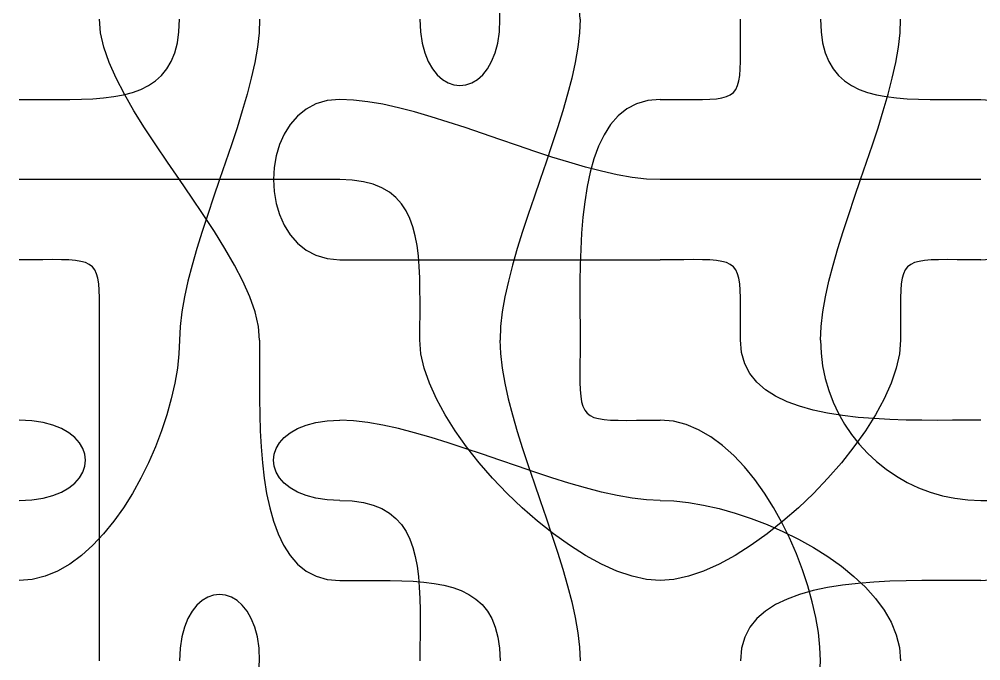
# Model space of a CAD drawing. Header units: metres. Extents: x -250 to 250, y -250 to 250.
# Drawn here: x -100 to 50, y 50 to 150 of the extents above; entities that cross this region are included whole.
import ezdxf

# ---------------------------------------------------------------- set-up
doc = ezdxf.new("R2010")
doc.units = ezdxf.units.M

msp = doc.modelspace()

# ---------------------------------------------------------------- linework, layer by layer
for p, q in [((-25, 150, -519.61523), (-25.090637, 151.95938, -519.61523)), ((-12.5, 150, -519.61523), (-12.67392, 151.95203, -519.61523)), ((-75.08325, 148.04813, -519.61523), (-74.99997, 150.00018, -519.61523)), ((12.507355, 148.04813, -519.61523), (12.5, 150.00018, -519.61523)), ((-87.31874, 147.87408, -519.61523), (-87.5, 150.00003, -519.61523)), ((-62.5, 150, -519.61523), (-62.590622, 147.87405, -519.61523)), ((-37.5, 150, -519.61523), (-37.409363, 148.04062, -519.61523)), ((-25.090637, 148.04062, -519.61523), (-25, 150, -519.61523)), ((-12.5, 150, -519.61523), (-12.590637, 147.87405, -519.61523)), ((25, 150, -519.61523), (25.083282, 148.04797, -519.61523)), ((37.409515, 147.87408, -519.61523), (37.500153, 150.00003, -519.61523)), ((-86.79999, 145.63, -519.61523), (-87.31874, 147.87408, -519.61523)), ((-75.328735, 146.3089, -519.61523), (-75.08325, 148.04813, -519.61523)), ((-62.590622, 147.87405, -519.61523), (-62.84999, 145.63, -519.61523)), ((-37.409363, 148.04062, -519.61523), (-37.149994, 146.2875, -519.61523)), ((-25.350006, 146.2875, -519.61523), (-25.090637, 148.04062, -519.61523)), ((-12.590637, 147.87405, -519.61523), (-12.850006, 145.63, -519.61523)), ((12.521271, 146.3089, -519.61523), (12.507355, 148.04813, -519.61523)), ((25.083282, 148.04797, -519.61523), (25.328766, 146.30875, -519.61523)), ((37.150116, 145.63, -519.61523), (37.409515, 147.87408, -519.61523)), ((-85.98123, 143.28094, -519.61523), (-86.79999, 145.63, -519.61523)), ((-75.72984, 144.7703, -519.61523), (-75.328735, 146.3089, -519.61523)), ((-62.84999, 145.63, -519.61523), (-63.25937, 143.28094, -519.61523)), ((-37.149994, 146.2875, -519.61523), (-36.74063, 144.74063, -519.61523)), ((-25.759369, 144.74063, -519.61523), (-25.350006, 146.2875, -519.61523)), ((-12.850006, 145.63, -519.61523), (-13.259369, 143.28094, -519.61523)), ((12.529572, 144.7703, -519.61523), (12.521271, 146.3089, -519.61523)), ((25.328766, 146.30875, -519.61523), (25.729858, 144.77014, -519.61523)), ((36.740723, 143.28094, -519.61523), (37.150116, 145.63, -519.61523)), ((-76.28, 143.42014, -519.61523), (-75.72984, 144.7703, -519.61523)), ((-36.74063, 144.74063, -519.61523), (-36.200012, 143.4, -519.61523)), ((-26.299988, 143.4, -519.61523), (-25.759369, 144.74063, -519.61523)), ((12.52005, 143.42014, -519.61523), (12.529572, 144.7703, -519.61523)), ((25.729858, 144.77014, -519.61523), (26.28003, 143.41998, -519.61523)), ((-84.89998, 140.84, -519.61523), (-85.98123, 143.28094, -519.61523)), ((-76.97266, 142.24622, -519.61523), (-76.28, 143.42014, -519.61523)), ((-63.25937, 143.28094, -519.61523), (-63.799988, 140.84, -519.61523)), ((-36.200012, 143.4, -519.61523), (-35.546875, 142.26562, -519.61523)), ((-26.953125, 142.26562, -519.61523), (-26.299988, 143.4, -519.61523)), ((-13.259369, 143.28094, -519.61523), (-13.799988, 140.84, -519.61523)), ((12.48053, 142.24622, -519.61523), (12.52005, 143.42014, -519.61523)), ((26.28003, 143.41998, -519.61523), (26.972687, 142.2461, -519.61523)), ((36.200073, 140.84, -519.61523), (36.740723, 143.28094, -519.61523)), ((-78.75923, 140.37839, -519.61523), (-77.801254, 141.23636, -519.61523)), ((-77.801254, 141.23636, -519.61523), (-76.97266, 142.24622, -519.61523)), ((-35.546875, 142.26562, -519.61523), (-34.799988, 141.3375, -519.61523)), ((-34.799988, 141.3375, -519.61523), (-33.97812, 140.61563, -519.61523)), ((-28.521881, 140.61563, -519.61523), (-27.700012, 141.3375, -519.61523)), ((-27.700012, 141.3375, -519.61523), (-26.953125, 142.26562, -519.61523)), ((12.262726, 140.37839, -519.61523), (12.398804, 141.23636, -519.61523)), ((12.398804, 141.23636, -519.61523), (12.48053, 142.24622, -519.61523)), ((26.972687, 142.2461, -519.61523), (27.80127, 141.23627, -519.61523)), ((27.80127, 141.23627, -519.61523), (28.759247, 140.3783, -519.61523)), ((-83.593735, 138.32031, -519.61523), (-84.89998, 140.84, -519.61523)), ((-81.03705, 139.0693, -519.61523), (-79.84001, 139.6601, -519.61523)), ((-79.84001, 139.6601, -519.61523), (-78.75923, 140.37839, -519.61523)), ((-63.799988, 140.84, -519.61523), (-64.45311, 138.32031, -519.61523)), ((-33.97812, 140.61563, -519.61523), (-33.100006, 140.1, -519.61523)), ((-33.100006, 140.1, -519.61523), (-32.184387, 139.79062, -519.61523)), ((-32.184387, 139.79062, -519.61523), (-31.25, 139.6875, -519.61523)), ((-31.25, 139.6875, -519.61523), (-30.315613, 139.79062, -519.61523)), ((-30.315613, 139.79062, -519.61523), (-29.399994, 140.1, -519.61523)), ((-29.399994, 140.1, -519.61523), (-28.521881, 140.61563, -519.61523)), ((-13.799988, 140.84, -519.61523), (-14.453125, 138.32031, -519.61523)), ((11.778656, 139.0693, -519.61523), (12.060059, 139.6601, -519.61523)), ((12.060059, 139.6601, -519.61523), (12.262726, 140.37839, -519.61523)), ((28.759247, 140.3783, -519.61523), (29.840027, 139.66, -519.61523)), ((29.840027, 139.66, -519.61523), (31.037048, 139.06921, -519.61523)), ((35.546936, 138.32031, -519.61523), (36.200073, 140.84, -519.61523)), ((-85.260025, 137.94006, -519.61523), (-83.75362, 138.22147, -519.61523)), ((-83.75362, 138.22147, -519.61523), (-82.343765, 138.59381, -519.61523)), ((-82.09999, 135.73499, -519.61523), (-83.593735, 138.32031, -519.61523)), ((-82.343765, 138.59381, -519.61523), (-81.03705, 139.0693, -519.61523)), ((-64.45311, 138.32031, -519.61523), (-65.19998, 135.73502, -519.61523)), ((-14.453125, 138.32031, -519.61523), (-15.200012, 135.73502, -519.61523)), ((10.340057, 137.94006, -519.61523), (10.930847, 138.22147, -519.61523)), ((10.930847, 138.22147, -519.61523), (11.406311, 138.59381, -519.61523)), ((11.406311, 138.59381, -519.61523), (11.778656, 139.0693, -519.61523)), ((31.037048, 139.06921, -519.61523), (32.34378, 138.59375, -519.61523)), ((32.34378, 138.59375, -519.61523), (33.75363, 138.2214, -519.61523)), ((33.75363, 138.2214, -519.61523), (35.26004, 137.94, -519.61523)), ((34.80005, 135.73499, -519.61523), (35.546936, 138.32031, -519.61523)), ((-100, 137.5, -519.61523), (-97.95735, 137.49265, -519.61523)), ((-97.95735, 137.49265, -519.61523), (-95.958755, 137.47873, -519.61523)), ((-95.958755, 137.47873, -519.61523), (-94.01079, 137.47046, -519.61523)), ((-94.01079, 137.47046, -519.61523), (-92.12001, 137.48001, -519.61523)), ((-92.12001, 137.48001, -519.61523), (-90.292984, 137.51956, -519.61523)), ((-90.292984, 137.51956, -519.61523), (-88.53627, 137.60129, -519.61523)), ((-88.53627, 137.60129, -519.61523), (-86.85643, 137.7374, -519.61523)), ((-86.85643, 137.7374, -519.61523), (-85.260025, 137.94006, -519.61523)), ((-53.712494, 136.80002, -519.61523), (-55.25937, 135.98126, -519.61523)), ((-51.959366, 137.31876, -519.61523), (-53.712494, 136.80002, -519.61523)), ((-50, 137.5, -519.61523), (-51.959366, 137.31876, -519.61523)), ((-47.87407, 137.40964, -519.61523), (-50.000015, 137.50027, -519.61523)), ((-45.630005, 137.15024, -519.61523), (-47.87407, 137.40964, -519.61523)), ((-43.280945, 136.74084, -519.61523), (-45.630005, 137.15024, -519.61523)), ((-40.839996, 136.2002, -519.61523), (-43.280945, 136.74084, -519.61523)), ((-3.691254, 136.82126, -519.61523), (-5.229858, 136.0108, -519.61523)), ((-1.952026, 137.32611, -519.61523), (-3.691254, 136.82126, -519.61523)), ((0, 137.5, -519.61523), (-1.952026, 137.32611, -519.61523)), ((0, 137.5, -519.61523), (1.952026, 137.49265, -519.61523)), ((1.952026, 137.49265, -519.61523), (3.691254, 137.47873, -519.61523)), ((3.691254, 137.47873, -519.61523), (5.229858, 137.47046, -519.61523)), ((5.229858, 137.47046, -519.61523), (6.580017, 137.48001, -519.61523)), ((6.580017, 137.48001, -519.61523), (7.753937, 137.51956, -519.61523)), ((7.753937, 137.51956, -519.61523), (8.763794, 137.60129, -519.61523)), ((8.763794, 137.60129, -519.61523), (9.621765, 137.7374, -519.61523)), ((9.621765, 137.7374, -519.61523), (10.340057, 137.94006, -519.61523)), ((35.26004, 137.94, -519.61523), (36.856445, 137.73734, -519.61523)), ((36.856445, 137.73734, -519.61523), (38.536285, 137.60126, -519.61523)), ((38.536285, 137.60126, -519.61523), (40.293, 137.51953, -519.61523)), ((40.293, 137.51953, -519.61523), (42.120026, 137.48001, -519.61523)), ((42.120026, 137.48001, -519.61523), (44.010803, 137.47049, -519.61523)), ((44.010803, 137.47049, -519.61523), (45.95877, 137.47876, -519.61523)), ((45.95877, 137.47876, -519.61523), (47.957367, 137.49268, -519.61523)), ((47.957367, 137.49268, -519.61523), (50.00003, 137.50003, -519.61523)), ((50, 137.5, -519.61523), (52.125946, 137.31876, -519.61523)), ((-80.45624, 133.09717, -519.61523), (-82.09999, 135.73499, -519.61523)), ((-65.19998, 135.73502, -519.61523), (-66.02185, 133.0972, -519.61523)), ((-55.25937, 135.98126, -519.61523), (-56.59999, 134.90002, -519.61523)), ((-38.320312, 135.54706, -519.61523), (-40.839996, 136.2002, -519.61523)), ((-35.734985, 134.80017, -519.61523), (-38.320312, 135.54706, -519.61523)), ((-15.200012, 135.73502, -519.61523), (-16.021881, 133.0972, -519.61523)), ((-5.229858, 136.0108, -519.61523), (-6.580017, 134.92004, -519.61523)), ((33.97818, 133.09717, -519.61523), (34.80005, 135.73499, -519.61523)), ((-57.73436, 133.59378, -519.61523), (-58.662476, 132.10004, -519.61523)), ((-56.59999, 134.90002, -519.61523), (-57.73436, 133.59378, -519.61523)), ((-33.097168, 133.97827, -519.61523), (-35.734985, 134.80017, -519.61523)), ((-30.419983, 133.10013, -519.61523), (-33.097168, 133.97827, -519.61523)), ((-7.753937, 133.57428, -519.61523), (-8.763794, 131.99881, -519.61523)), ((-6.580017, 134.92004, -519.61523), (-7.753937, 133.57428, -519.61523)), ((-78.69998, 130.41998, -519.61523), (-80.45624, 133.09717, -519.61523)), ((-66.02185, 133.0972, -519.61523), (-66.89998, 130.42001, -519.61523)), ((-58.662476, 132.10004, -519.61523), (-59.384354, 130.4563, -519.61523)), ((-27.716553, 132.18448, -519.61523), (-30.419983, 133.10013, -519.61523)), ((-25, 131.25009, -519.61523), (-27.716553, 132.18448, -519.61523)), ((-16.021881, 133.0972, -519.61523), (-16.899994, 130.42001, -519.61523)), ((33.100037, 130.41998, -519.61523), (33.97818, 133.09717, -519.61523)), ((-22.283447, 130.3157, -519.61523), (-25, 131.25009, -519.61523)), ((-8.763794, 131.99881, -519.61523), (-9.621765, 130.21896, -519.61523)), ((-76.86873, 127.71655, -519.61523), (-78.69998, 130.41998, -519.61523)), ((-66.89998, 130.42001, -519.61523), (-67.8156, 127.71658, -519.61523)), ((-59.384354, 130.4563, -519.61523), (-59.89998, 128.70004, -519.61523)), ((-19.580017, 129.40005, -519.61523), (-22.283447, 130.3157, -519.61523)), ((-16.902832, 128.52191, -519.61523), (-19.580017, 129.40005, -519.61523)), ((-16.899994, 130.42001, -519.61523), (-17.815613, 127.71658, -519.61523)), ((-9.621765, 130.21896, -519.61523), (-10.340057, 128.26007, -519.61523)), ((32.184418, 127.71655, -519.61523), (33.100037, 130.41998, -519.61523)), ((-74.999985, 125, -519.61523), (-76.86873, 127.71655, -519.61523)), ((-67.8156, 127.71658, -519.61523), (-68.74997, 125.00003, -519.61523)), ((-59.89998, 128.70004, -519.61523), (-60.20935, 126.868805, -519.61523)), ((-17.815613, 127.71658, -519.61523), (-18.74997, 125.00003, -519.61523)), ((-14.265015, 127.70004, -519.61523), (-16.902832, 128.52191, -519.61523)), ((-11.679688, 126.953156, -519.61523), (-14.265015, 127.70004, -519.61523)), ((-10.340057, 128.26007, -519.61523), (-10.930847, 126.14743, -519.61523)), ((31.25003, 125, -519.61523), (32.184418, 127.71655, -519.61523)), ((-60.20935, 126.868805, -519.61523), (-60.31247, 125.00006, -519.61523)), ((-9.160004, 126.30002, -519.61523), (-11.679688, 126.953156, -519.61523)), ((-10.930847, 126.14743, -519.61523), (-11.406311, 123.90634, -519.61523)), ((-6.719055, 125.7594, -519.61523), (-9.160004, 126.30002, -519.61523)), ((-97.87401, 125.00003, -519.61523), (-99.99994, 125.00006, -519.61523)), ((-95.629944, 125, -519.61523), (-97.87401, 125.00003, -519.61523)), ((-93.28088, 125, -519.61523), (-95.629944, 125, -519.61523)), ((-90.83995, 125, -519.61523), (-93.28088, 125, -519.61523)), ((-88.32027, 125, -519.61523), (-90.83995, 125, -519.61523)), ((-85.734955, 125, -519.61523), (-88.32027, 125, -519.61523)), ((-83.09714, 125, -519.61523), (-85.734955, 125, -519.61523)), ((-80.41995, 125, -519.61523), (-83.09714, 125, -519.61523)), ((-77.71652, 125, -519.61523), (-80.41995, 125, -519.61523)), ((-74.99997, 125, -519.61523), (-77.71652, 125, -519.61523)), ((-73.13124, 122.28345, -519.61523), (-74.999985, 125, -519.61523)), ((-72.28342, 125, -519.61523), (-74.99997, 125, -519.61523)), ((-69.57999, 125, -519.61523), (-72.28342, 125, -519.61523)), ((-68.74997, 125.00003, -519.61523), (-69.68434, 122.28348, -519.61523)), ((-66.9028, 125, -519.61523), (-69.57999, 125, -519.61523)), ((-64.264984, 125, -519.61523), (-66.9028, 125, -519.61523)), ((-61.679672, 125, -519.61523), (-64.264984, 125, -519.61523)), ((-59.15999, 125, -519.61523), (-61.679672, 125, -519.61523)), ((-60.31247, 125.00006, -519.61523), (-60.209335, 123.13132, -519.61523)), ((-56.719055, 125, -519.61523), (-59.15999, 125, -519.61523)), ((-54.369995, 125, -519.61523), (-56.719055, 125, -519.61523)), ((-52.12593, 125, -519.61523), (-54.369995, 125, -519.61523)), ((-50, 125, -519.61523), (-52.12593, 125, -519.61523)), ((-48.048004, 124.91681, -519.61523), (-50.00003, 125.00009, -519.61523)), ((-46.308792, 124.671326, -519.61523), (-48.048004, 124.91681, -519.61523)), ((-44.770203, 124.27023, -519.61523), (-46.308792, 124.671326, -519.61523)), ((-18.74997, 125.00003, -519.61523), (-19.684326, 122.28348, -519.61523)), ((-4.369995, 125.350006, -519.61523), (-6.719055, 125.7594, -519.61523)), ((-2.125946, 125.09064, -519.61523), (-4.369995, 125.350006, -519.61523)), ((0, 125, -519.61523), (-2.125946, 125.09064, -519.61523)), ((2.126129, 125.00003, -519.61523), (0.000214, 125.00006, -519.61523)), ((4.370178, 125, -519.61523), (2.126129, 125.00003, -519.61523)), ((6.719208, 125, -519.61523), (4.370178, 125, -519.61523)), ((9.160126, 125, -519.61523), (6.719208, 125, -519.61523)), ((11.67981, 125, -519.61523), (9.160126, 125, -519.61523)), ((14.265106, 125, -519.61523), (11.67981, 125, -519.61523)), ((16.902893, 125, -519.61523), (14.265106, 125, -519.61523)), ((19.580078, 125, -519.61523), (16.902893, 125, -519.61523)), ((22.283508, 125, -519.61523), (19.580078, 125, -519.61523)), ((25.000061, 125, -519.61523), (22.283508, 125, -519.61523)), ((27.716614, 125, -519.61523), (25.000061, 125, -519.61523)), ((30.420044, 125, -519.61523), (27.716614, 125, -519.61523)), ((30.315643, 122.28345, -519.61523), (31.25003, 125, -519.61523)), ((33.09723, 125, -519.61523), (30.420044, 125, -519.61523)), ((35.735046, 125, -519.61523), (33.09723, 125, -519.61523)), ((38.320343, 125, -519.61523), (35.735046, 125, -519.61523)), ((40.840027, 125, -519.61523), (38.320343, 125, -519.61523)), ((43.280945, 125, -519.61523), (40.840027, 125, -519.61523)), ((45.630005, 125, -519.61523), (43.280945, 125, -519.61523)), ((47.874054, 125, -519.61523), (45.630005, 125, -519.61523)), ((50, 125, -519.61523), (47.874054, 125, -519.61523)), ((-60.209335, 123.13132, -519.61523), (-59.899963, 121.30008, -519.61523)), ((-43.420044, 123.72006, -519.61523), (-44.770203, 124.27023, -519.61523)), ((-42.246124, 123.027405, -519.61523), (-43.420044, 123.72006, -519.61523)), ((-41.236267, 122.19879, -519.61523), (-42.246124, 123.027405, -519.61523)), ((-11.406311, 123.90634, -519.61523), (-11.778656, 121.56213, -519.61523)), ((-71.29999, 119.58002, -519.61523), (-73.13124, 122.28345, -519.61523)), ((-69.68434, 122.28348, -519.61523), (-70.59996, 119.58005, -519.61523)), ((-40.378296, 121.240814, -519.61523), (-41.236267, 122.19879, -519.61523)), ((-19.684326, 122.28348, -519.61523), (-20.599945, 119.58005, -519.61523)), ((-11.778656, 121.56213, -519.61523), (-12.060059, 119.14011, -519.61523)), ((29.400024, 119.58002, -519.61523), (30.315643, 122.28345, -519.61523)), ((-59.899963, 121.30008, -519.61523), (-59.38434, 119.54382, -519.61523)), ((-39.660004, 120.160034, -519.61523), (-40.378296, 121.240814, -519.61523)), ((-39.069214, 118.96298, -519.61523), (-39.660004, 120.160034, -519.61523)), ((-70.59996, 119.58005, -519.61523), (-71.47809, 116.90286, -519.61523)), ((-69.54375, 116.90283, -519.61523), (-71.29999, 119.58002, -519.61523)), ((-59.38434, 119.54382, -519.61523), (-58.66246, 117.900085, -519.61523)), ((-38.59375, 117.65625, -519.61523), (-39.069214, 118.96298, -519.61523)), ((-20.599945, 119.58005, -519.61523), (-21.478058, 116.90286, -519.61523)), ((-12.060059, 119.14011, -519.61523), (-12.262726, 116.66559, -519.61523)), ((28.521881, 116.90283, -519.61523), (29.400024, 119.58002, -519.61523)), ((-58.66246, 117.900085, -519.61523), (-57.73433, 116.40634, -519.61523)), ((-38.221405, 116.2464, -519.61523), (-38.59375, 117.65625, -519.61523)), ((-71.47809, 116.90286, -519.61523), (-72.29996, 114.265045, -519.61523)), ((-67.899994, 114.265015, -519.61523), (-69.54375, 116.90283, -519.61523)), ((-57.73433, 116.40634, -519.61523), (-56.599945, 115.1001, -519.61523)), ((-37.940002, 114.73999, -519.61523), (-38.221405, 116.2464, -519.61523)), ((-21.478058, 116.90286, -519.61523), (-22.299927, 114.265045, -519.61523)), ((-12.262726, 116.66559, -519.61523), (-12.398834, 114.16388, -519.61523)), ((27.700012, 114.265015, -519.61523), (28.521881, 116.90283, -519.61523)), ((-72.29996, 114.265045, -519.61523), (-73.04683, 111.67972, -519.61523)), ((-66.40625, 111.67969, -519.61523), (-67.899994, 114.265015, -519.61523)), ((-56.599945, 115.1001, -519.61523), (-55.259308, 114.01886, -519.61523)), ((-55.259308, 114.01886, -519.61523), (-53.712433, 113.2001, -519.61523)), ((-37.737335, 113.143585, -519.61523), (-37.940002, 114.73999, -519.61523)), ((-22.299927, 114.265045, -519.61523), (-23.046783, 111.67972, -519.61523)), ((-12.398834, 114.16388, -519.61523), (-12.48056, 111.66031, -519.61523)), ((26.953125, 111.67969, -519.61523), (27.700012, 114.265015, -519.61523)), ((-98.0479, 112.507416, -519.61523), (-99.99992, 112.50006, -519.61523)), ((-96.308685, 112.52133, -519.61523), (-98.0479, 112.507416, -519.61523)), ((-94.770096, 112.5296, -519.61523), (-96.308685, 112.52133, -519.61523)), ((-93.41995, 112.52008, -519.61523), (-94.770096, 112.5296, -519.61523)), ((-92.24605, 112.48056, -519.61523), (-93.41995, 112.52008, -519.61523)), ((-53.712433, 113.2001, -519.61523), (-51.959305, 112.681366, -519.61523)), ((-51.959305, 112.681366, -519.61523), (-49.999924, 112.50012, -519.61523)), ((-37.601227, 111.463745, -519.61523), (-37.737335, 113.143585, -519.61523)), ((1.952301, 112.507416, -519.61523), (0.000275, 112.50006, -519.61523)), ((3.691498, 112.52133, -519.61523), (1.952301, 112.507416, -519.61523)), ((5.230072, 112.5296, -519.61523), (3.691498, 112.52133, -519.61523)), ((6.5802, 112.52008, -519.61523), (5.230072, 112.5296, -519.61523)), ((7.754089, 112.48056, -519.61523), (6.5802, 112.52008, -519.61523)), ((43.420013, 112.52002, -519.61523), (42.246124, 112.4805, -519.61523)), ((44.770172, 112.52954, -519.61523), (43.420013, 112.52002, -519.61523)), ((46.308746, 112.52127, -519.61523), (44.770172, 112.52954, -519.61523)), ((48.047974, 112.507355, -519.61523), (46.308746, 112.52127, -519.61523)), ((50, 112.5, -519.61523), (48.047974, 112.507355, -519.61523)), ((50, 112.5, -519.61523), (52.13327, 112.67392, -519.61523)), ((-91.236206, 112.398834, -519.61523), (-92.24605, 112.48056, -519.61523)), ((-90.37825, 112.262726, -519.61523), (-91.236206, 112.398834, -519.61523)), ((-89.65997, 112.06006, -519.61523), (-90.37825, 112.262726, -519.61523)), ((-89.0692, 111.778656, -519.61523), (-89.65997, 112.06006, -519.61523)), ((-88.593735, 111.40631, -519.61523), (-89.0692, 111.778656, -519.61523)), ((-88.22139, 110.93085, -519.61523), (-88.593735, 111.40631, -519.61523)), ((-73.04683, 111.67972, -519.61523), (-73.69995, 109.160034, -519.61523)), ((-65.100006, 109.16, -519.61523), (-66.40625, 111.67969, -519.61523)), ((-50, 112.5, -519.61523), (-47.874054, 112.5, -519.61523)), ((-47.874054, 112.5, -519.61523), (-45.62999, 112.5, -519.61523)), ((-45.62999, 112.5, -519.61523), (-43.280914, 112.5, -519.61523)), ((-43.280914, 112.5, -519.61523), (-40.839966, 112.5, -519.61523)), ((-40.839966, 112.5, -519.61523), (-38.320282, 112.5, -519.61523)), ((-38.320282, 112.5, -519.61523), (-35.734955, 112.5, -519.61523)), ((-37.5195, 109.70703, -519.61523), (-37.601227, 111.463745, -519.61523)), ((-35.734955, 112.5, -519.61523), (-33.097137, 112.5, -519.61523)), ((-33.097137, 112.5, -519.61523), (-30.419952, 112.5, -519.61523)), ((-30.419952, 112.5, -519.61523), (-27.716522, 112.5, -519.61523)), ((-27.716522, 112.5, -519.61523), (-24.999939, 112.5, -519.61523)), ((-24.999939, 112.5, -519.61523), (-22.283356, 112.5, -519.61523)), ((-23.046783, 111.67972, -519.61523), (-23.69989, 109.160034, -519.61523)), ((-22.283356, 112.5, -519.61523), (-19.579926, 112.5, -519.61523)), ((-19.579926, 112.5, -519.61523), (-16.90274, 112.5, -519.61523)), ((-16.90274, 112.5, -519.61523), (-14.264923, 112.5, -519.61523)), ((-14.264923, 112.5, -519.61523), (-11.679596, 112.5, -519.61523)), ((-12.48056, 111.66031, -519.61523), (-12.520081, 109.180176, -519.61523)), ((-11.679596, 112.5, -519.61523), (-9.159912, 112.5, -519.61523)), ((-9.159912, 112.5, -519.61523), (-6.718964, 112.5, -519.61523)), ((-6.718964, 112.5, -519.61523), (-4.369873, 112.5, -519.61523)), ((-4.369873, 112.5, -519.61523), (-2.125793, 112.5, -519.61523)), ((-2.125793, 112.5, -519.61523), (0.000153, 112.5, -519.61523)), ((8.763916, 112.398834, -519.61523), (7.754089, 112.48056, -519.61523)), ((9.621857, 112.262726, -519.61523), (8.763916, 112.398834, -519.61523)), ((10.340118, 112.06006, -519.61523), (9.621857, 112.262726, -519.61523)), ((10.930878, 111.778656, -519.61523), (10.340118, 112.06006, -519.61523)), ((11.406342, 111.40631, -519.61523), (10.930878, 111.778656, -519.61523)), ((11.778687, 110.93085, -519.61523), (11.406342, 111.40631, -519.61523)), ((26.299988, 109.16, -519.61523), (26.953125, 111.67969, -519.61523)), ((38.59384, 111.40628, -519.61523), (38.221497, 110.93082, -519.61523)), ((39.069305, 111.778625, -519.61523), (38.59384, 111.40628, -519.61523)), ((39.660065, 112.06003, -519.61523), (39.069305, 111.778625, -519.61523)), ((40.378326, 112.262695, -519.61523), (39.660065, 112.06003, -519.61523)), ((41.236298, 112.39877, -519.61523), (40.378326, 112.262695, -519.61523)), ((42.246124, 112.4805, -519.61523), (41.236298, 112.39877, -519.61523)), ((-87.93999, 110.34006, -519.61523), (-88.22139, 110.93085, -519.61523)), ((-87.737335, 109.621765, -519.61523), (-87.93999, 110.34006, -519.61523)), ((-87.60124, 108.763794, -519.61523), (-87.737335, 109.621765, -519.61523)), ((-37.47998, 107.880005, -519.61523), (-37.5195, 109.70703, -519.61523)), ((12.060089, 110.34006, -519.61523), (11.778687, 110.93085, -519.61523)), ((12.262726, 109.621765, -519.61523), (12.060089, 110.34006, -519.61523)), ((12.398804, 108.763794, -519.61523), (12.262726, 109.621765, -519.61523)), ((37.737457, 109.621735, -519.61523), (37.60138, 108.76376, -519.61523)), ((37.940094, 110.34003, -519.61523), (37.737457, 109.621735, -519.61523)), ((38.221497, 110.93082, -519.61523), (37.940094, 110.34003, -519.61523)), ((-87.51953, 107.75394, -519.61523), (-87.60124, 108.763794, -519.61523)), ((-73.69995, 109.160034, -519.61523), (-74.24057, 106.719086, -519.61523)), ((-64.01875, 106.719055, -519.61523), (-65.100006, 109.16, -519.61523)), ((-23.69989, 109.160034, -519.61523), (-24.240509, 106.719086, -519.61523)), ((-12.520081, 109.180176, -519.61523), (-12.529602, 106.74878, -519.61523)), ((12.48053, 107.75394, -519.61523), (12.398804, 108.763794, -519.61523)), ((25.759369, 106.719055, -519.61523), (26.299988, 109.16, -519.61523)), ((37.60138, 108.76376, -519.61523), (37.519684, 107.75394, -519.61523)), ((-87.479996, 106.58002, -519.61523), (-87.51953, 107.75394, -519.61523)), ((-87.470474, 105.22986, -519.61523), (-87.479996, 106.58002, -519.61523)), ((-74.24057, 106.719086, -519.61523), (-74.64995, 104.370026, -519.61523)), ((-63.199997, 104.369995, -519.61523), (-64.01875, 106.719055, -519.61523)), ((-37.47046, 105.98923, -519.61523), (-37.47998, 107.880005, -519.61523)), ((-24.240509, 106.719086, -519.61523), (-24.649872, 104.370026, -519.61523)), ((-12.529602, 106.74878, -519.61523), (-12.521332, 104.39145, -519.61523)), ((12.52005, 106.58002, -519.61523), (12.48053, 107.75394, -519.61523)), ((12.529572, 105.22986, -519.61523), (12.52005, 106.58002, -519.61523)), ((25.350006, 104.369995, -519.61523), (25.759369, 106.719055, -519.61523)), ((37.480164, 106.58005, -519.61523), (37.470642, 105.22989, -519.61523)), ((37.519684, 107.75394, -519.61523), (37.480164, 106.58005, -519.61523)), ((-87.47876, 103.69125, -519.61523), (-87.470474, 105.22986, -519.61523)), ((-37.47873, 104.04126, -519.61523), (-37.47046, 105.98923, -519.61523)), ((12.521271, 103.69125, -519.61523), (12.529572, 105.22986, -519.61523)), ((37.470642, 105.22989, -519.61523), (37.478943, 103.691315, -519.61523)), ((-87.49266, 101.95203, -519.61523), (-87.47876, 103.69125, -519.61523)), ((-74.64995, 104.370026, -519.61523), (-74.90933, 102.125946, -519.61523)), ((-62.681244, 102.125946, -519.61523), (-63.199997, 104.369995, -519.61523)), ((-37.492645, 102.04266, -519.61523), (-37.47873, 104.04126, -519.61523)), ((-24.649872, 104.370026, -519.61523), (-24.90924, 102.125946, -519.61523)), ((-12.521332, 104.39145, -519.61523), (-12.507416, 102.133484, -519.61523)), ((12.507355, 101.95203, -519.61523), (12.521271, 103.69125, -519.61523)), ((25.090637, 102.125946, -519.61523), (25.350006, 104.369995, -519.61523)), ((37.478943, 103.691315, -519.61523), (37.49286, 101.95209, -519.61523)), ((-74.90933, 102.125946, -519.61523), (-74.999954, 100, -519.61523)), ((-62.5, 100, -519.61523), (-62.681244, 102.125946, -519.61523)), ((-37.5, 100, -519.61523), (-37.492645, 102.04266, -519.61523)), ((-24.90924, 102.125946, -519.61523), (-24.999847, 100, -519.61523)), ((-12.507416, 102.133484, -519.61523), (-12.500061, 100.00021, -519.61523)), ((25, 100, -519.61523), (25.090637, 102.125946, -519.61523)), ((-87.5, 100, -519.61523), (-87.49266, 101.95203, -519.61523)), ((12.5, 100, -519.61523), (12.507355, 101.95203, -519.61523)), ((37.49286, 101.95209, -519.61523), (37.500214, 100.00006, -519.61523)), ((-87.499985, 97.874176, -519.61523), (-87.49997, 100.00012, -519.61523)), ((-75, 100, -519.61523), (-75.08328, 97.86673, -519.61523)), ((-62.5, 100, -519.61523), (-62.50734, 97.86673, -519.61523)), ((-37.32608, 97.86694, -519.61523), (-37.5, 100.000244, -519.61523)), ((-25, 100, -519.61523), (-24.909363, 97.874054, -519.61523)), ((-12.5, 100, -519.61523), (-12.507355, 98.04797, -519.61523)), ((12.674133, 98.048065, -519.61523), (12.500244, 100.00012, -519.61523)), ((25, 100, -519.61523), (25.083282, 97.95734, -519.61523)), ((37.5, 100, -519.61523), (37.32608, 97.86673, -519.61523)), ((-87.5, 95.6301, -519.61523), (-87.499985, 97.874176, -519.61523)), ((-75.08328, 97.86673, -519.61523), (-75.32875, 95.608765, -519.61523)), ((-62.50734, 97.86673, -519.61523), (-62.52124, 95.608765, -519.61523)), ((-36.821228, 95.60895, -519.61523), (-37.32608, 97.86694, -519.61523)), ((-24.909363, 97.874054, -519.61523), (-24.649994, 95.630005, -519.61523)), ((-12.507355, 98.04797, -519.61523), (-12.521271, 96.30875, -519.61523)), ((13.178955, 96.30884, -519.61523), (12.674133, 98.048065, -519.61523)), ((25.083282, 97.95734, -519.61523), (25.328766, 95.95874, -519.61523)), ((37.32608, 97.86673, -519.61523), (36.821228, 95.608765, -519.61523)), ((-12.521271, 96.30875, -519.61523), (-12.529541, 94.77014, -519.61523)), ((13.98941, 94.77023, -519.61523), (13.178955, 96.30884, -519.61523)), ((-87.5, 93.28104, -519.61523), (-87.5, 95.6301, -519.61523)), ((-75.32875, 95.608765, -519.61523), (-75.72984, 93.251434, -519.61523)), ((-62.52124, 95.608765, -519.61523), (-62.529526, 93.251434, -519.61523)), ((-36.010742, 93.25159, -519.61523), (-36.821228, 95.60895, -519.61523)), ((-24.649994, 95.630005, -519.61523), (-24.2406, 93.280945, -519.61523)), ((-12.529541, 94.77014, -519.61523), (-12.52002, 93.41998, -519.61523)), ((15.08017, 93.420074, -519.61523), (13.98941, 94.77023, -519.61523)), ((25.328766, 95.95874, -519.61523), (25.729858, 94.01077, -519.61523)), ((36.821228, 95.608765, -519.61523), (36.010773, 93.251434, -519.61523)), ((-87.5, 90.84009, -519.61523), (-87.5, 93.28104, -519.61523)), ((-75.72984, 93.251434, -519.61523), (-76.28, 90.82004, -519.61523)), ((-62.529526, 93.251434, -519.61523), (-62.51999, 90.82004, -519.61523)), ((-34.919952, 90.82016, -519.61523), (-36.010742, 93.25159, -519.61523)), ((-24.2406, 93.280945, -519.61523), (-23.699982, 90.84, -519.61523)), ((-12.52002, 93.41998, -519.61523), (-12.480499, 92.24609, -519.61523)), ((16.425934, 92.246155, -519.61523), (15.08017, 93.420074, -519.61523)), ((25.729858, 94.01077, -519.61523), (26.28003, 92.119995, -519.61523)), ((36.010773, 93.251434, -519.61523), (34.919983, 90.82004, -519.61523)), ((-12.480499, 92.24609, -519.61523), (-12.398773, 91.23627, -519.61523)), ((18.001373, 91.2363, -519.61523), (16.425934, 92.246155, -519.61523)), ((26.28003, 92.119995, -519.61523), (26.972687, 90.29297, -519.61523)), ((-87.5, 88.320404, -519.61523), (-87.5, 90.84009, -519.61523)), ((-76.28, 90.82004, -519.61523), (-76.97266, 88.339874, -519.61523)), ((-62.51999, 90.82004, -519.61523), (-62.480453, 88.339874, -519.61523)), ((-33.574158, 88.34, -519.61523), (-34.919952, 90.82016, -519.61523)), ((-23.699982, 90.84, -519.61523), (-23.046844, 88.32031, -519.61523)), ((-12.398773, 91.23627, -519.61523), (-12.262665, 90.378296, -519.61523)), ((-12.262665, 90.378296, -519.61523), (-12.059998, 89.660034, -519.61523)), ((19.781189, 90.37833, -519.61523), (18.001373, 91.2363, -519.61523)), ((21.740082, 89.660034, -519.61523), (19.781189, 90.37833, -519.61523)), ((26.972687, 90.29297, -519.61523), (27.80127, 88.536255, -519.61523)), ((34.919983, 90.82004, -519.61523), (33.57419, 88.339874, -519.61523)), ((-12.059998, 89.660034, -519.61523), (-11.778595, 89.069244, -519.61523)), ((-11.778595, 89.069244, -519.61523), (-11.40625, 88.59378, -519.61523)), ((-11.40625, 88.59378, -519.61523), (-10.930786, 88.221436, -519.61523)), ((23.852722, 89.069244, -519.61523), (21.740082, 89.660034, -519.61523)), ((26.093811, 88.59378, -519.61523), (23.852722, 89.069244, -519.61523)), ((28.438019, 88.221436, -519.61523), (26.093811, 88.59378, -519.61523)), ((27.80127, 88.536255, -519.61523), (28.759247, 86.856415, -519.61523)), ((-98.04056, 87.40958, -519.61523), (-99.99992, 87.50021, -519.61523)), ((-96.287445, 87.15018, -519.61523), (-98.04056, 87.40958, -519.61523)), ((-94.74057, 86.74078, -519.61523), (-96.287445, 87.15018, -519.61523)), ((-87.5, 85.73508, -519.61523), (-87.5, 88.320404, -519.61523)), ((-76.97266, 88.339874, -519.61523), (-77.801254, 85.83627, -519.61523)), ((-62.480453, 88.339874, -519.61523), (-62.398727, 85.83627, -519.61523)), ((-55.259308, 86.74078, -519.61523), (-53.712433, 87.15018, -519.61523)), ((-53.712433, 87.15018, -519.61523), (-51.959305, 87.40958, -519.61523)), ((-51.959305, 87.40958, -519.61523), (-49.999924, 87.50021, -519.61523)), ((-47.87407, 87.40958, -519.61523), (-50.000015, 87.50021, -519.61523)), ((-45.630005, 87.15018, -519.61523), (-47.87407, 87.40958, -519.61523)), ((-43.280945, 86.74078, -519.61523), (-45.630005, 87.15018, -519.61523)), ((-31.998688, 85.836395, -519.61523), (-33.574158, 88.34, -519.61523)), ((-23.046844, 88.32031, -519.61523), (-22.299957, 85.735016, -519.61523)), ((-10.930786, 88.221436, -519.61523), (-10.339996, 87.94003, -519.61523)), ((-10.339996, 87.94003, -519.61523), (-9.621704, 87.7374, -519.61523)), ((-9.621704, 87.7374, -519.61523), (-8.763733, 87.60132, -519.61523)), ((-8.763733, 87.60132, -519.61523), (-7.753876, 87.51962, -519.61523)), ((-7.753876, 87.51962, -519.61523), (-6.579956, 87.4801, -519.61523)), ((-6.579956, 87.4801, -519.61523), (-5.229797, 87.47058, -519.61523)), ((-5.229797, 87.47058, -519.61523), (-3.691193, 87.47888, -519.61523)), ((-3.691193, 87.47888, -519.61523), (-1.951965, 87.4928, -519.61523)), ((-1.951965, 87.4928, -519.61523), (0.000092, 87.50015, -519.61523)), ((2.042725, 87.32617, -519.61523), (0.000092, 87.50009, -519.61523)), ((4.04129, 86.82132, -519.61523), (2.042725, 87.32617, -519.61523)), ((30.860046, 87.94003, -519.61523), (28.438019, 88.221436, -519.61523)), ((33.334564, 87.737366, -519.61523), (30.860046, 87.94003, -519.61523)), ((33.57419, 88.339874, -519.61523), (31.998718, 85.83627, -519.61523)), ((35.836273, 87.60126, -519.61523), (33.334564, 87.737366, -519.61523)), ((38.339874, 87.51953, -519.61523), (35.836273, 87.60126, -519.61523)), ((40.820038, 87.47998, -519.61523), (38.339874, 87.51953, -519.61523)), ((43.251434, 87.47046, -519.61523), (40.820038, 87.47998, -519.61523)), ((45.608765, 87.47873, -519.61523), (43.251434, 87.47046, -519.61523)), ((47.86673, 87.492645, -519.61523), (45.608765, 87.47873, -519.61523)), ((50, 87.5, -519.61523), (47.86673, 87.492645, -519.61523)), ((-93.39995, 86.200134, -519.61523), (-94.74057, 86.74078, -519.61523)), ((-92.26558, 85.547, -519.61523), (-93.39995, 86.200134, -519.61523)), ((-91.33746, 84.80011, -519.61523), (-92.26558, 85.547, -519.61523)), ((-87.5, 83.09726, -519.61523), (-87.5, 85.73508, -519.61523)), ((-77.801254, 85.83627, -519.61523), (-78.75922, 83.334564, -519.61523)), ((-62.398727, 85.83627, -519.61523), (-62.262634, 83.334564, -519.61523)), ((-58.66246, 84.80011, -519.61523), (-57.73433, 85.547, -519.61523)), ((-57.73433, 85.547, -519.61523), (-56.599945, 86.200134, -519.61523)), ((-56.599945, 86.200134, -519.61523), (-55.259308, 86.74078, -519.61523)), ((-40.839996, 86.200134, -519.61523), (-43.280945, 86.74078, -519.61523)), ((-38.320312, 85.547, -519.61523), (-40.839996, 86.200134, -519.61523)), ((-35.734985, 84.80011, -519.61523), (-38.320312, 85.547, -519.61523)), ((-30.218842, 83.334656, -519.61523), (-31.998688, 85.836395, -519.61523)), ((-22.299957, 85.735016, -519.61523), (-21.478088, 83.0972, -519.61523)), ((5.989258, 86.01083, -519.61523), (4.04129, 86.82132, -519.61523)), ((7.880035, 84.920044, -519.61523), (5.989258, 86.01083, -519.61523)), ((28.759247, 86.856415, -519.61523), (29.840027, 85.26001, -519.61523)), ((31.998718, 85.83627, -519.61523), (30.218872, 83.334564, -519.61523)), ((-90.6156, 83.97821, -519.61523), (-91.33746, 84.80011, -519.61523)), ((-59.38434, 83.97821, -519.61523), (-58.66246, 84.80011, -519.61523)), ((-33.097168, 83.97821, -519.61523), (-35.734985, 84.80011, -519.61523)), ((9.707062, 83.57425, -519.61523), (7.880035, 84.920044, -519.61523)), ((29.840027, 85.26001, -519.61523), (31.037048, 83.7536, -519.61523)), ((-90.099976, 83.10007, -519.61523), (-90.6156, 83.97821, -519.61523)), ((-89.7906, 82.18445, -519.61523), (-90.099976, 83.10007, -519.61523)), ((-87.5, 80.420074, -519.61523), (-87.5, 83.09726, -519.61523)), ((-78.75922, 83.334564, -519.61523), (-79.84, 80.86005, -519.61523)), ((-62.262634, 83.334564, -519.61523), (-62.059982, 80.86005, -519.61523)), ((-60.209335, 82.18445, -519.61523), (-59.899963, 83.10007, -519.61523)), ((-59.899963, 83.10007, -519.61523), (-59.38434, 83.97821, -519.61523)), ((-30.419983, 83.10007, -519.61523), (-33.097168, 83.97821, -519.61523)), ((-27.716553, 82.18445, -519.61523), (-30.419983, 83.10007, -519.61523)), ((-28.259949, 80.86011, -519.61523), (-30.218842, 83.334656, -519.61523)), ((-21.478088, 83.0972, -519.61523), (-20.599945, 80.42001, -519.61523)), ((11.463776, 81.99878, -519.61523), (9.707062, 83.57425, -519.61523)), ((30.218872, 83.334564, -519.61523), (28.25998, 80.86005, -519.61523)), ((31.037048, 83.7536, -519.61523), (32.34378, 82.34378, -519.61523)), ((-89.79062, 80.315674, -519.61523), (-89.687485, 81.25006, -519.61523)), ((-89.687485, 81.25006, -519.61523), (-89.7906, 82.18445, -519.61523)), ((-60.31247, 81.25006, -519.61523), (-60.209335, 82.18445, -519.61523)), ((-60.20935, 80.315674, -519.61523), (-60.31247, 81.25006, -519.61523)), ((-25, 81.25006, -519.61523), (-27.716553, 82.18445, -519.61523)), ((-22.283447, 80.315674, -519.61523), (-25, 81.25006, -519.61523)), ((13.143616, 80.21893, -519.61523), (11.463776, 81.99878, -519.61523)), ((32.34378, 82.34378, -519.61523), (33.75363, 81.03708, -519.61523)), ((33.75363, 81.03708, -519.61523), (35.26004, 79.84006, -519.61523)), ((-90.09999, 79.400055, -519.61523), (-89.79062, 80.315674, -519.61523)), ((-87.5, 77.716644, -519.61523), (-87.5, 80.420074, -519.61523)), ((-79.84, 80.86005, -519.61523), (-81.03702, 78.43802, -519.61523)), ((-62.059982, 80.86005, -519.61523), (-61.77858, 78.43802, -519.61523)), ((-59.89998, 79.400055, -519.61523), (-60.20935, 80.315674, -519.61523)), ((-26.147278, 78.43808, -519.61523), (-28.259949, 80.86011, -519.61523)), ((-19.580017, 79.400055, -519.61523), (-22.283447, 80.315674, -519.61523)), ((-20.599945, 80.42001, -519.61523), (-19.684326, 77.71658, -519.61523)), ((14.740021, 78.26001, -519.61523), (13.143616, 80.21893, -519.61523)), ((28.25998, 80.86005, -519.61523), (26.147339, 78.43802, -519.61523)), ((35.26004, 79.84006, -519.61523), (36.856445, 78.75928, -519.61523)), ((-91.337494, 77.70004, -519.61523), (-90.615616, 78.52191, -519.61523)), ((-90.615616, 78.52191, -519.61523), (-90.09999, 79.400055, -519.61523)), ((-81.03702, 78.43802, -519.61523), (-82.343735, 76.09381, -519.61523)), ((-61.77858, 78.43802, -519.61523), (-61.406235, 76.09381, -519.61523)), ((-59.384354, 78.52191, -519.61523), (-59.89998, 79.400055, -519.61523)), ((-58.662476, 77.70004, -519.61523), (-59.384354, 78.52191, -519.61523)), ((-23.906189, 76.09384, -519.61523), (-26.147278, 78.43808, -519.61523)), ((-16.902832, 78.52191, -519.61523), (-19.580017, 79.400055, -519.61523)), ((-14.265015, 77.70004, -519.61523), (-16.902832, 78.52191, -519.61523)), ((16.24643, 76.14734, -519.61523), (14.740021, 78.26001, -519.61523)), ((26.147339, 78.43802, -519.61523), (23.90625, 76.09381, -519.61523)), ((36.856445, 78.75928, -519.61523), (38.536285, 77.80133, -519.61523)), ((-93.399994, 76.30002, -519.61523), (-92.265625, 76.953156, -519.61523)), ((-92.265625, 76.953156, -519.61523), (-91.337494, 77.70004, -519.61523)), ((-87.5, 75.00006, -519.61523), (-87.5, 77.716644, -519.61523)), ((-57.73436, 76.953156, -519.61523), (-58.662476, 77.70004, -519.61523)), ((-56.59999, 76.30002, -519.61523), (-57.73436, 76.953156, -519.61523)), ((-19.684326, 77.71658, -519.61523), (-18.749939, 75.00003, -519.61523)), ((-11.679688, 76.953156, -519.61523), (-14.265015, 77.70004, -519.61523)), ((-9.160004, 76.30002, -519.61523), (-11.679688, 76.953156, -519.61523)), ((38.536285, 77.80133, -519.61523), (40.293, 76.97275, -519.61523)), ((40.293, 76.97275, -519.61523), (42.120026, 76.28012, -519.61523)), ((-100, 75, -519.61523), (-98.04062, 75.09064, -519.61523)), ((-98.04062, 75.09064, -519.61523), (-96.28749, 75.350006, -519.61523)), ((-96.28749, 75.350006, -519.61523), (-94.740616, 75.7594, -519.61523)), ((-94.740616, 75.7594, -519.61523), (-93.399994, 76.30002, -519.61523)), ((-87.5, 72.28348, -519.61523), (-87.5, 75.00006, -519.61523)), ((-82.343735, 76.09381, -519.61523), (-83.75357, 73.85272, -519.61523)), ((-61.406235, 76.09381, -519.61523), (-60.93077, 73.85272, -519.61523)), ((-55.25937, 75.7594, -519.61523), (-56.59999, 76.30002, -519.61523)), ((-53.712494, 75.350006, -519.61523), (-55.25937, 75.7594, -519.61523)), ((-51.959366, 75.09064, -519.61523), (-53.712494, 75.350006, -519.61523)), ((-50, 75, -519.61523), (-51.959366, 75.09064, -519.61523)), ((-21.561981, 73.85275, -519.61523), (-23.906189, 76.09384, -519.61523)), ((-18.749939, 75.00003, -519.61523), (-17.815552, 72.28348, -519.61523)), ((-6.719055, 75.7594, -519.61523), (-9.160004, 76.30002, -519.61523)), ((-4.369995, 75.350006, -519.61523), (-6.719055, 75.7594, -519.61523)), ((-2.125946, 75.09064, -519.61523), (-4.369995, 75.350006, -519.61523)), ((0, 75, -519.61523), (-2.125946, 75.09064, -519.61523)), ((17.65628, 73.90625, -519.61523), (16.24643, 76.14734, -519.61523)), ((23.90625, 76.09381, -519.61523), (21.562042, 73.85272, -519.61523)), ((42.120026, 76.28012, -519.61523), (44.010803, 75.72998, -519.61523)), ((44.010803, 75.72998, -519.61523), (45.95877, 75.32892, -519.61523)), ((45.95877, 75.32892, -519.61523), (47.957367, 75.083466, -519.61523)), ((47.957367, 75.083466, -519.61523), (50.00003, 75.00021, -519.61523)), ((-83.75357, 73.85272, -519.61523), (-85.25998, 71.74008, -519.61523)), ((-60.93077, 73.85272, -519.61523), (-60.33998, 71.74008, -519.61523)), ((-50, 75, -519.61523), (-48.047974, 74.91672, -519.61523)), ((-48.047974, 74.91672, -519.61523), (-46.308746, 74.671265, -519.61523)), ((-46.308746, 74.671265, -519.61523), (-44.770157, 74.27017, -519.61523)), ((-44.770157, 74.27017, -519.61523), (-43.419983, 73.72003, -519.61523)), ((-43.419983, 73.72003, -519.61523), (-42.246063, 73.027374, -519.61523)), ((-19.139954, 71.74008, -519.61523), (-21.561981, 73.85275, -519.61523)), ((0, 75, -519.61523), (2.13327, 74.91672, -519.61523)), ((2.13327, 74.91672, -519.61523), (4.391235, 74.671265, -519.61523)), ((4.391235, 74.671265, -519.61523), (6.748566, 74.27017, -519.61523)), ((6.748566, 74.27017, -519.61523), (9.179962, 73.72003, -519.61523)), ((9.179962, 73.72003, -519.61523), (11.660126, 73.027374, -519.61523)), ((18.962982, 71.56204, -519.61523), (17.65628, 73.90625, -519.61523)), ((21.562042, 73.85272, -519.61523), (19.140015, 71.74008, -519.61523)), ((50, 75, -519.61523), (52.125946, 75, -519.61523)), ((-87.5, 69.58005, -519.61523), (-87.5, 72.28348, -519.61523)), ((-42.246063, 73.027374, -519.61523), (-41.236206, 72.19879, -519.61523)), ((-41.236206, 72.19879, -519.61523), (-40.378235, 71.240845, -519.61523)), ((-17.815552, 72.28348, -519.61523), (-16.899933, 69.58005, -519.61523)), ((11.660126, 73.027374, -519.61523), (14.163727, 72.19879, -519.61523)), ((14.163727, 72.19879, -519.61523), (16.665436, 71.240845, -519.61523)), ((-85.25998, 71.74008, -519.61523), (-86.856384, 69.78119, -519.61523)), ((-60.33998, 71.74008, -519.61523), (-59.621704, 69.78119, -519.61523)), ((-40.378235, 71.240845, -519.61523), (-39.659943, 70.160065, -519.61523)), ((-16.665436, 69.78116, -519.61523), (-19.139954, 71.74008, -519.61523)), ((16.665436, 71.240845, -519.61523), (19.139954, 70.160065, -519.61523)), ((19.140015, 71.74008, -519.61523), (16.665497, 69.78119, -519.61523)), ((20.160004, 69.140015, -519.61523), (18.962982, 71.56204, -519.61523)), ((-86.856384, 69.78119, -519.61523), (-88.536224, 68.00137, -519.61523)), ((-87.5, 66.90286, -519.61523), (-87.5, 69.58005, -519.61523)), ((-59.621704, 69.78119, -519.61523), (-58.763733, 68.00137, -519.61523)), ((-39.659943, 70.160065, -519.61523), (-39.069153, 68.96304, -519.61523)), ((-16.899933, 69.58005, -519.61523), (-16.02179, 66.90286, -519.61523)), ((-14.163727, 68.00131, -519.61523), (-16.665436, 69.78116, -519.61523)), ((16.665497, 69.78119, -519.61523), (14.163788, 68.00137, -519.61523)), ((19.139954, 70.160065, -519.61523), (21.561981, 68.96304, -519.61523)), ((21.240784, 66.66547, -519.61523), (20.160004, 69.140015, -519.61523)), ((-88.536224, 68.00137, -519.61523), (-90.29294, 66.4259, -519.61523)), ((-58.763733, 68.00137, -519.61523), (-57.75389, 66.4259, -519.61523)), ((-39.069153, 68.96304, -519.61523), (-38.59369, 67.65634, -519.61523)), ((-38.59369, 67.65634, -519.61523), (-38.221344, 66.24652, -519.61523)), ((-11.660126, 66.42584, -519.61523), (-14.163727, 68.00131, -519.61523)), ((14.163788, 68.00137, -519.61523), (11.660187, 66.4259, -519.61523)), ((21.561981, 68.96304, -519.61523), (23.906189, 67.65634, -519.61523)), ((23.906189, 67.65634, -519.61523), (26.147278, 66.24652, -519.61523)), ((-90.29294, 66.4259, -519.61523), (-92.119965, 65.08014, -519.61523)), ((-87.5, 64.265045, -519.61523), (-87.5, 66.90286, -519.61523)), ((-57.75389, 66.4259, -519.61523), (-56.579987, 65.08014, -519.61523)), ((-38.221344, 66.24652, -519.61523), (-37.93994, 64.74011, -519.61523)), ((-16.02179, 66.90286, -519.61523), (-15.199921, 64.265045, -519.61523)), ((-9.179962, 65.08005, -519.61523), (-11.660126, 66.42584, -519.61523)), ((11.660187, 66.4259, -519.61523), (9.180023, 65.08014, -519.61523)), ((22.198761, 64.16376, -519.61523), (21.240784, 66.66547, -519.61523)), ((26.147278, 66.24652, -519.61523), (28.259918, 64.74011, -519.61523)), ((-92.119965, 65.08014, -519.61523), (-94.01074, 63.98938, -519.61523)), ((-56.579987, 65.08014, -519.61523), (-55.229828, 63.98938, -519.61523)), ((-37.93994, 64.74011, -519.61523), (-37.737274, 63.143707, -519.61523)), ((-6.748566, 63.989258, -519.61523), (-9.179962, 65.08005, -519.61523)), ((9.180023, 65.08014, -519.61523), (6.748627, 63.98938, -519.61523)), ((28.259918, 64.74011, -519.61523), (30.218811, 63.143707, -519.61523)), ((-95.95871, 63.178925, -519.61523), (-97.95729, 62.674103, -519.61523)), ((-94.01074, 63.98938, -519.61523), (-95.95871, 63.178925, -519.61523)), ((-87.5, 61.679718, -519.61523), (-87.5, 64.265045, -519.61523)), ((-55.229828, 63.98938, -519.61523), (-53.69124, 63.178925, -519.61523)), ((-53.69124, 63.178925, -519.61523), (-51.95201, 62.674103, -519.61523)), ((-37.737274, 63.143707, -519.61523), (-37.601166, 61.463867, -519.61523)), ((-15.199921, 64.265045, -519.61523), (-14.453033, 61.67975, -519.61523)), ((-4.391235, 63.178772, -519.61523), (-6.748566, 63.989258, -519.61523)), ((-2.13327, 62.67392, -519.61523), (-4.391235, 63.178772, -519.61523)), ((4.391296, 63.178925, -519.61523), (2.133331, 62.674103, -519.61523)), ((6.748627, 63.98938, -519.61523), (4.391296, 63.178925, -519.61523)), ((23.027344, 61.660156, -519.61523), (22.198761, 64.16376, -519.61523)), ((30.218811, 63.143707, -519.61523), (31.998657, 61.463867, -519.61523)), ((-97.95729, 62.674103, -519.61523), (-99.99994, 62.500214, -519.61523)), ((-87.5, 59.160034, -519.61523), (-87.5, 61.679718, -519.61523)), ((-51.95201, 62.674103, -519.61523), (-49.999985, 62.500214, -519.61523)), ((-50, 62.5, -519.61523), (-47.957336, 62.507355, -519.61523)), ((-47.957336, 62.507355, -519.61523), (-45.95874, 62.52127, -519.61523)), ((-45.95874, 62.52127, -519.61523), (-44.010773, 62.52954, -519.61523)), ((-44.010773, 62.52954, -519.61523), (-42.119995, 62.52002, -519.61523)), ((-42.119995, 62.52002, -519.61523), (-40.29297, 62.4805, -519.61523)), ((-40.29297, 62.4805, -519.61523), (-38.536255, 62.398773, -519.61523)), ((-38.536255, 62.398773, -519.61523), (-36.856415, 62.262695, -519.61523)), ((-36.856415, 62.262695, -519.61523), (-35.26001, 62.06006, -519.61523)), ((-35.26001, 62.06006, -519.61523), (-33.7536, 61.778656, -519.61523)), ((-33.7536, 61.778656, -519.61523), (-32.34375, 61.40631, -519.61523)), ((-14.453033, 61.67975, -519.61523), (-13.799896, 59.160065, -519.61523)), ((0, 62.5, -519.61523), (-2.13327, 62.67392, -519.61523)), ((2.133331, 62.674103, -519.61523), (0.000061, 62.500214, -519.61523)), ((23.720001, 59.179993, -519.61523), (23.027344, 61.660156, -519.61523)), ((28.438019, 61.778656, -519.61523), (26.093811, 61.40631, -519.61523)), ((30.860046, 62.06006, -519.61523), (28.438019, 61.778656, -519.61523)), ((33.334564, 62.262695, -519.61523), (30.860046, 62.06006, -519.61523)), ((35.836273, 62.398773, -519.61523), (33.334564, 62.262695, -519.61523)), ((38.339874, 62.4805, -519.61523), (35.836273, 62.398773, -519.61523)), ((40.820038, 62.52002, -519.61523), (38.339874, 62.4805, -519.61523)), ((43.251434, 62.52954, -519.61523), (40.820038, 62.52002, -519.61523)), ((45.608765, 62.52127, -519.61523), (43.251434, 62.52954, -519.61523)), ((47.86673, 62.507355, -519.61523), (45.608765, 62.52127, -519.61523)), ((50, 62.5, -519.61523), (47.86673, 62.507355, -519.61523)), ((50, 62.5, -519.61523), (52.13327, 62.67392, -519.61523)), ((-69.68434, 60.209442, -519.61523), (-70.59996, 59.900085, -519.61523)), ((-68.74997, 60.31256, -519.61523), (-69.68434, 60.209442, -519.61523)), ((-67.8156, 60.209442, -519.61523), (-68.74997, 60.31256, -519.61523)), ((-66.89998, 59.900055, -519.61523), (-67.8156, 60.209442, -519.61523)), ((-37.601166, 61.463867, -519.61523), (-37.51944, 59.707153, -519.61523)), ((-32.34375, 61.40631, -519.61523), (-31.037018, 60.930847, -519.61523)), ((-31.037018, 60.930847, -519.61523), (-29.839996, 60.340088, -519.61523)), ((-29.839996, 60.340088, -519.61523), (-28.759216, 59.621826, -519.61523)), ((21.740082, 60.340088, -519.61523), (19.781189, 59.621826, -519.61523)), ((23.852722, 60.930847, -519.61523), (21.740082, 60.340088, -519.61523)), ((26.093811, 61.40631, -519.61523), (23.852722, 60.930847, -519.61523)), ((31.998657, 61.463867, -519.61523), (33.574127, 59.707153, -519.61523)), ((-87.5, 56.719086, -519.61523), (-87.5, 59.160034, -519.61523)), ((-72.29996, 58.662598, -519.61523), (-73.04683, 57.734467, -519.61523)), ((-71.47809, 59.38446, -519.61523), (-72.29996, 58.662598, -519.61523)), ((-70.59996, 59.900085, -519.61523), (-71.47809, 59.38446, -519.61523)), ((-66.02185, 59.38443, -519.61523), (-66.89998, 59.900055, -519.61523)), ((-65.19998, 58.662537, -519.61523), (-66.02185, 59.38443, -519.61523)), ((-64.45311, 57.734406, -519.61523), (-65.19998, 58.662537, -519.61523)), ((-37.51944, 59.707153, -519.61523), (-37.47989, 57.880127, -519.61523)), ((-28.759216, 59.621826, -519.61523), (-27.801239, 58.763855, -519.61523)), ((-27.801239, 58.763855, -519.61523), (-26.972626, 57.75403, -519.61523)), ((-13.799896, 59.160065, -519.61523), (-13.259247, 56.719147, -519.61523)), ((18.001373, 58.763855, -519.61523), (16.425934, 57.75403, -519.61523)), ((19.781189, 59.621826, -519.61523), (18.001373, 58.763855, -519.61523)), ((24.270142, 56.748596, -519.61523), (23.720001, 59.179993, -519.61523)), ((33.574127, 59.707153, -519.61523), (34.91989, 57.880127, -519.61523)), ((-73.04683, 57.734467, -519.61523), (-73.69995, 56.600098, -519.61523)), ((-63.799988, 56.600037, -519.61523), (-64.45311, 57.734406, -519.61523)), ((-37.47989, 57.880127, -519.61523), (-37.470337, 55.98935, -519.61523)), ((-26.972626, 57.75403, -519.61523), (-26.279968, 56.58014, -519.61523)), ((16.425934, 57.75403, -519.61523), (15.08017, 56.58014, -519.61523)), ((34.91989, 57.880127, -519.61523), (36.01068, 55.98935, -519.61523)), ((-87.5, 54.370026, -519.61523), (-87.5, 56.719086, -519.61523)), ((-73.69995, 56.600098, -519.61523), (-74.24057, 55.25949, -519.61523)), ((-63.25937, 55.2594, -519.61523), (-63.799988, 56.600037, -519.61523)), ((-37.470337, 55.98935, -519.61523), (-37.478607, 54.04138, -519.61523)), ((-26.279968, 56.58014, -519.61523), (-25.729797, 55.22998, -519.61523)), ((-13.259247, 56.719147, -519.61523), (-12.849854, 54.370087, -519.61523)), ((15.08017, 56.58014, -519.61523), (13.98941, 55.22998, -519.61523)), ((24.671234, 54.391235, -519.61523), (24.270142, 56.748596, -519.61523)), ((36.01068, 55.98935, -519.61523), (36.821136, 54.04138, -519.61523)), ((-87.5, 52.125946, -519.61523), (-87.5, 54.370026, -519.61523)), ((-74.24057, 55.25949, -519.61523), (-74.64995, 53.712616, -519.61523)), ((-62.84999, 53.712524, -519.61523), (-63.25937, 55.2594, -519.61523)), ((-37.478607, 54.04138, -519.61523), (-37.492493, 52.042786, -519.61523)), ((-25.729797, 55.22998, -519.61523), (-25.328705, 53.691406, -519.61523)), ((-12.849854, 54.370087, -519.61523), (-12.590454, 52.126038, -519.61523)), ((13.98941, 55.22998, -519.61523), (13.178955, 53.691406, -519.61523)), ((24.916718, 52.13327, -519.61523), (24.671234, 54.391235, -519.61523)), ((36.821136, 54.04138, -519.61523), (37.32596, 52.042786, -519.61523)), ((-74.64995, 53.712616, -519.61523), (-74.90933, 51.959503, -519.61523)), ((-62.590622, 51.95938, -519.61523), (-62.84999, 53.712524, -519.61523)), ((-25.328705, 53.691406, -519.61523), (-25.083221, 51.95221, -519.61523)), ((13.178955, 53.691406, -519.61523), (12.674133, 51.95221, -519.61523)), ((-87.5, 50, -519.61523), (-87.5, 52.125946, -519.61523)), ((-74.90933, 51.959503, -519.61523), (-74.999954, 50.000122, -519.61523)), ((-62.5, 50, -519.61523), (-62.590622, 51.95938, -519.61523)), ((-37.492493, 52.042786, -519.61523), (-37.499817, 50.000153, -519.61523)), ((-25.083221, 51.95221, -519.61523), (-24.999939, 50.000183, -519.61523)), ((-12.590454, 52.126038, -519.61523), (-12.499817, 50.000122, -519.61523)), ((12.674133, 51.95221, -519.61523), (12.500244, 50.000183, -519.61523)), ((25, 50, -519.61523), (24.916718, 52.13327, -519.61523)), ((37.32596, 52.042786, -519.61523), (37.499847, 50.000153, -519.61523)), ((-62.67383, 47.866913, -519.61523), (-62.49991, 50.000214, -519.61523)), ((24.909576, 48.04077, -519.61523), (25.000214, 50.000153, -519.61523))]:
    msp.add_line(p, q)

doc.saveas('drawing.dxf')
